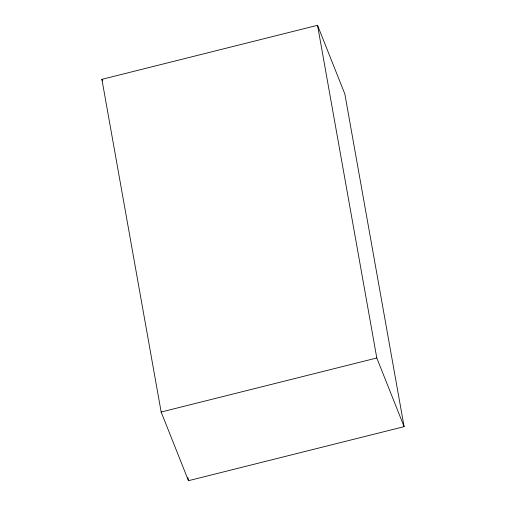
<?xml version="1.0" encoding="UTF-8"?>
<svg xmlns="http://www.w3.org/2000/svg" width="506" height="506" viewBox="0 0 506 506"><rect width="100%" height="100%" fill="white"/><g stroke="black" fill="none" stroke-linecap="round" stroke-linejoin="round"><path stroke-width="0.76" d="M101.902 79.347L317.54 25.3L344.839 93.971L404.098 426.653L188.46 480.7L161.161 412.029L101.902 79.347L102.484 80.808M161.161 412.029L376.799 357.982L404.098 426.653M317.54 25.3L376.799 357.982M187.903 477.588L188.46 480.7"/></g></svg>
